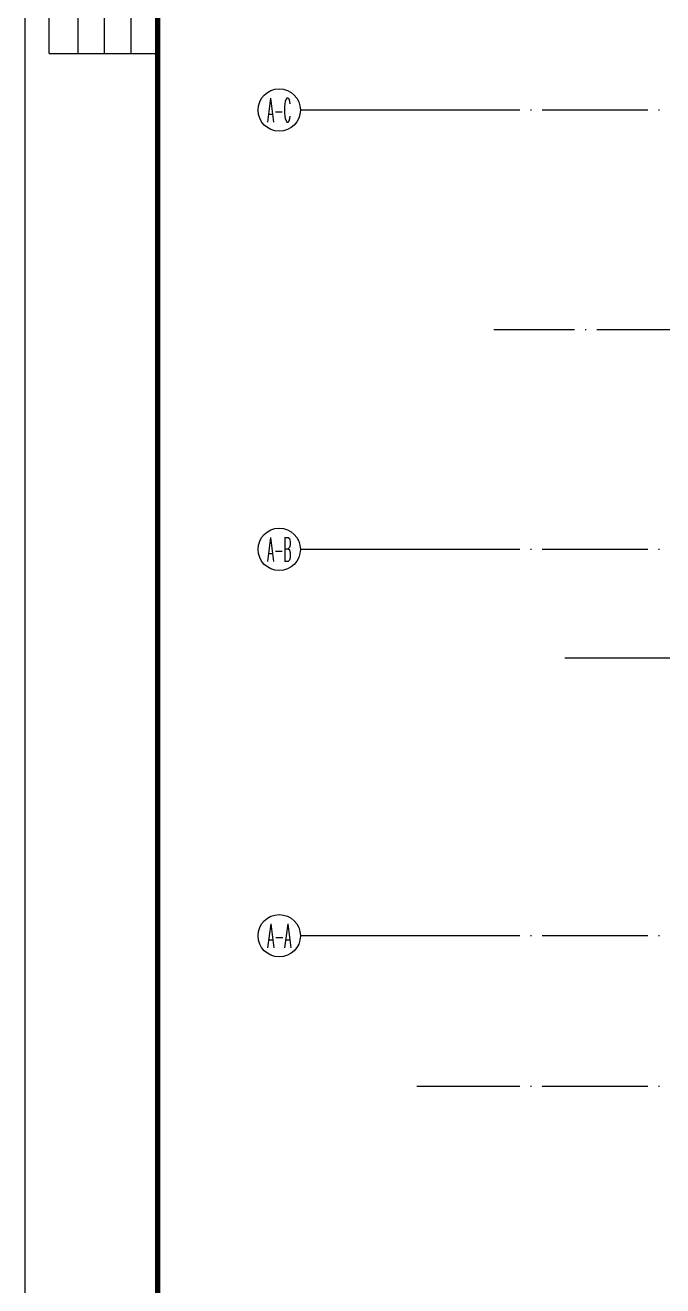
# Model space of a CAD drawing. Extents: x 1980812 to 2226895, y -554123 to 281606.
# Drawn here: x 1980812 to 1992859, y -35908 to -12092 of the extents above; entities that cross this region are included whole.
import ezdxf
from ezdxf.enums import TextEntityAlignment as Align

# ---------------------------------------------------------------- set-up
doc = ezdxf.new("R2010")
doc.units = 0
doc.header["$LTSCALE"] = 1000
doc.header["$MEASUREMENT"] = 0
doc.linetypes.add('DOTE', pattern=[2.42, 2, -0.2, 0.02, -0.2])
for name, color, linetype in [('AXIS', 7, 'Continuous'), ('AXIS_TEXT', 7, 'Continuous'), ('dote', 8, 'DOTE'), ('DQ2', 2, 'Continuous'), ('TK', 1, 'Continuous'), ('WALL', 7, 'Continuous'), ('详细尺寸', 8, 'Continuous')]:
    doc.layers.add(name, color=color, linetype=linetype)
doc.styles.add('_TCH_AXIS', font='COMPLEX', dxfattribs={"bigfont": 'GBCBIG'})
doc.styles.add('COMPLEX', font='COMPLEX')
doc.styles.add('SONGTI', font='', dxfattribs={"width": 1.1})
doc.styles.get('SONGTI').set_extended_font_data('NSimSun')

# ---------------------------------------------------------------- blocks, each defined once
blk = doc.blocks.new('_AXISO')
blk.add_circle((0, 0), 0.5)
at = {"layer": 'AXIS_TEXT', "style": 'COMPLEX', "width": 1.041667}
blk.add_attdef('A', text='', height=0.56, dxfattribs=at).set_placement((-0.25, -0.28), (0.25, -0.28), align=Align.FIT)
blk = doc.blocks.new('A座塔楼')
at = {"layer": 'AXIS'}
for p, q in [((-6824, 15600), (-10655, 15600)), ((-6824, 7300), (-10655, 7300)), ((-6824, 0), (-10655, 0))]:
    blk.add_line(p, q, dxfattribs=at)
at = {"layer": 'dote'}
for p, q in [((56413, 15600), (-8454, 15600)), ((9046, 11450), (-6998, 11450)), ((56413, 7300), (-8454, 7300)), ((56413, 0), (-8454, 0)), ((56413, -2850), (-8454, -2850))]:
    blk.add_line(p, q, dxfattribs=at)
at = {"layer": 'AXIS'}
ref = blk.add_blockref('_AXISO', (-11055, 15600), dxfattribs=dict(at, xscale=800, yscale=800, zscale=800))
ref.add_attrib('A', 'A-C', dxfattribs={"layer": 'AXIS_TEXT', "height": 452.5, "style": '_TCH_AXIS', "width": 0.33871}).set_placement((-11281, 15374), (-10828, 15374), align=Align.FIT)
ref = blk.add_blockref('_AXISO', (-11055, 7300), dxfattribs=dict(at, xscale=800, yscale=800, zscale=800))
ref.add_attrib('A', 'A-B', dxfattribs={"layer": 'AXIS_TEXT', "height": 452.5, "style": '_TCH_AXIS', "width": 0.328125}).set_placement((-11281, 7074), (-10828, 7074), align=Align.FIT)
ref = blk.add_blockref('_AXISO', (-11055, 0), dxfattribs=dict(at, xscale=800, yscale=800, zscale=800))
ref.add_attrib('A', 'A-A', dxfattribs={"layer": 'AXIS_TEXT', "height": 452.5, "style": '_TCH_AXIS', "width": 0.323077}).set_placement((-11281, -226), (-10828, -226), align=Align.FIT)
blk = doc.blocks.new('A$C204647D6')
at = {"layer": 'dote'}
blk.add_line((-5658, -18050), (41673, -18050), dxfattribs=at)
blk = doc.blocks.new('会签栏0821')
at = {"layer": 'TK'}
for p, q in [((115148889, 23475903), (115148889, 23483403)), ((115148889, 23483403), (115150939, 23483403)), ((115149439, 23475903), (115149439, 23483403)), ((115149939, 23475903), (115149939, 23483403)), ((115150439, 23475903), (115150439, 23483403)), ((115150939, 23475903), (115150939, 23483403)), ((115148889, 23480903), (115150939, 23480903)), ((115148889, 23478403), (115150939, 23478403)), ((115148889, 23468403), (115148889, 23475903)), ((115148889, 23475903), (115150939, 23475903)), ((115149439, 23468403), (115149439, 23475903)), ((115149939, 23468403), (115149939, 23475903)), ((115150439, 23468403), (115150439, 23475903)), ((115150939, 23468403), (115150939, 23475903)), ((115148889, 23473403), (115150939, 23473403)), ((115148889, 23470903), (115150939, 23470903)), ((115148889, 23460903), (115148889, 23468403)), ((115148889, 23468403), (115150939, 23468403)), ((115149439, 23460903), (115149439, 23468403)), ((115149939, 23460903), (115149939, 23468403)), ((115150439, 23460903), (115150439, 23468403)), ((115150939, 23460903), (115150939, 23468403)), ((115148889, 23465903), (115150939, 23465903)), ((115148889, 23463403), (115150939, 23463403)), ((115148889, 23460903), (115150939, 23460903))]:
    blk.add_line(p, q, dxfattribs=at)
at = {"layer": 'TK', "style": 'SONGTI'}
for s, p in [('日 期', (115149324, 23481702)), ('签 名', (115149324, 23479202)), ('专 业', (115149324, 23476702)), ('燃 气', (115149842, 23476702)), ('空 调', (115150316, 23476702)), ('日 期', (115149324, 23474202)), ('签 名', (115149324, 23471702)), ('给 排 水', (115149842, 23468880)), ('专 业', (115149324, 23469202)), ('电 气', (115150316, 23468880)), ('电 讯', (115150842, 23468880)), ('日 期', (115149324, 23466702)), ('签 名', (115149324, 23464202)), ('专 业', (115149324, 23461702)), ('总 图', (115149842, 23461702)), ('建 筑', (115150342, 23461702)), ('结 构', (115150816, 23461702))]:
    blk.add_text(s, height=250, rotation=90, dxfattribs=at).set_placement(p)
blk = doc.blocks.new('tu kuang A1 A')
at = {"layer": 'TK'}
blk.add_lwpolyline([(0, 59400), (84100, 59400), (84100, 0), (0, 0)], close=True, dxfattribs=at)
at = {"layer": 'TK', "const_width": 100}
blk.add_lwpolyline([(83100, 1000), (83100, 58400), (2500, 58400), (2500, 1000)], close=True, dxfattribs=at)
at = {"layer": 'TK'}
blk.add_blockref('会签栏0821', (-115148439, -23425003), dxfattribs=at)

msp = doc.modelspace()

# ---------------------------------------------------------------- block references
at = {"layer": 'DQ2'}
msp.add_blockref('tu kuang A1 A', (1980812.3, -48524.6), dxfattribs=at)
at = {"layer": 'WALL'}
msp.add_blockref('A座塔楼', (1996666.5, -29295.4), dxfattribs=at)
at = {"layer": '详细尺寸'}
msp.add_blockref('A$C204647D6', (1996666.5, -5995.4), dxfattribs=at)

doc.saveas('drawing.dxf')
